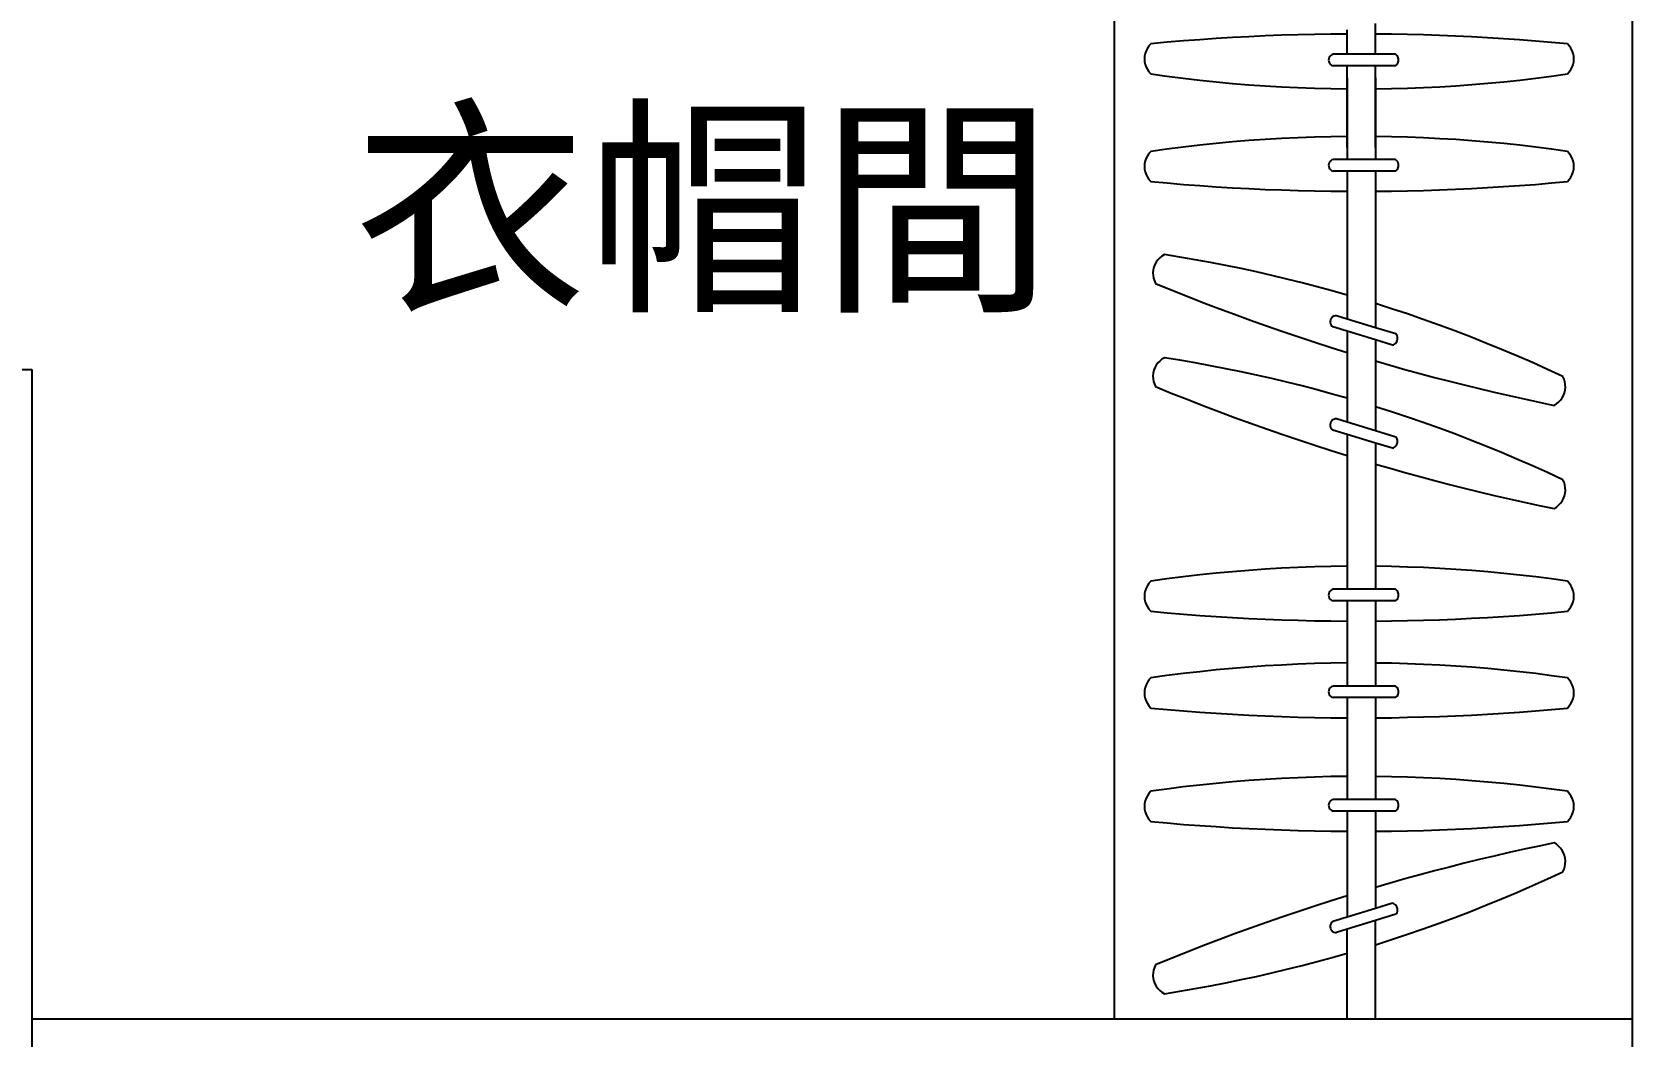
# Model space of a CAD drawing. Header units: centimetres. Extents: x 921 to 2601, y 2858 to 4336.
# Drawn here: x 1569.1 to 1756.5, y 3829.8 to 3947.4 of the extents above; entities that cross this region are included whole.
import ezdxf

# ---------------------------------------------------------------- set-up
doc = ezdxf.new("R2010")
doc.units = ezdxf.units.CM
doc.layers.add('文字', color=7, linetype='Continuous')
doc.layers.add('結構', color=7, linetype='Continuous')
doc.styles.get("Standard").update_dxf_attribs({"font": 'arial.ttf'})

msp = doc.modelspace()

# ---------------------------------------------------------------- linework, layer by layer
at = {"layer": '結構'}
for p, q in [((1756.52, 4029.08), (1756.52, 3831.77)), ((1695.89, 3996.01), (1695.89, 3831.77)), ((1726.48, 3947.15), (1726.48, 3948.4)), ((1703.99, 3946.34), (1702.07, 3946.18)), ((1705.9, 3946.48), (1703.99, 3946.34)), ((1707.82, 3946.61), (1705.9, 3946.48)), ((1709.73, 3946.73), (1707.82, 3946.61)), ((1711.65, 3946.83), (1709.73, 3946.73)), ((1713.57, 3946.92), (1711.65, 3946.83)), ((1715.49, 3947), (1713.57, 3946.92)), ((1717.41, 3947.06), (1715.49, 3947)), ((1719.33, 3947.1), (1717.41, 3947.06)), ((1721.25, 3947.13), (1719.33, 3947.1)), ((1723.17, 3947.15), (1721.25, 3947.13)), ((1723.17, 3947.15), (1723.17, 3947.63)), ((1723.17, 3944.79), (1723.17, 3947.15)), ((1726.48, 3944.79), (1726.48, 3947.15)), ((1728.35, 3947.13), (1726.48, 3947.15)), ((1730.23, 3947.09), (1728.35, 3947.13)), ((1732.11, 3947.05), (1730.23, 3947.09)), ((1733.98, 3946.98), (1732.11, 3947.05)), ((1735.86, 3946.91), (1733.98, 3946.98)), ((1737.73, 3946.82), (1735.86, 3946.91)), ((1739.61, 3946.72), (1737.73, 3946.82)), ((1741.48, 3946.6), (1739.61, 3946.72)), ((1743.36, 3946.47), (1741.48, 3946.6)), ((1745.23, 3946.33), (1743.36, 3946.47)), ((1747.1, 3946.17), (1745.23, 3946.33)), ((1699.44, 3944.56), (1699.42, 3944.24)), ((1699.5, 3944.88), (1699.44, 3944.56)), ((1699.61, 3945.19), (1699.5, 3944.88)), ((1699.76, 3945.49), (1699.61, 3945.19)), ((1699.94, 3945.76), (1699.76, 3945.49)), ((1700.16, 3946), (1699.94, 3945.76)), ((1702.07, 3946.18), (1700.16, 3946)), ((1721.14, 3944.53), (1721.06, 3944.4)), ((1721.24, 3944.64), (1721.14, 3944.53)), ((1721.37, 3944.73), (1721.24, 3944.64)), ((1721.51, 3944.79), (1721.37, 3944.73)), ((1723.17, 3944.79), (1721.51, 3944.79)), ((1726.48, 3944.79), (1723.17, 3944.79)), ((1728.81, 3944.79), (1726.48, 3944.79)), ((1728.91, 3944.7), (1728.81, 3944.79)), ((1729, 3944.6), (1728.91, 3944.7)), ((1729.08, 3944.49), (1729, 3944.6)), ((1729.13, 3944.37), (1729.08, 3944.49)), ((1748.97, 3946), (1747.1, 3946.17)), ((1749.18, 3945.76), (1748.97, 3946)), ((1749.37, 3945.49), (1749.18, 3945.76)), ((1749.52, 3945.19), (1749.37, 3945.49)), ((1749.62, 3944.88), (1749.52, 3945.19)), ((1749.69, 3944.56), (1749.62, 3944.88)), ((1749.71, 3944.24), (1749.69, 3944.56)), ((1699.42, 3944.24), (1699.44, 3943.91)), ((1699.44, 3943.91), (1699.5, 3943.59)), ((1699.5, 3943.59), (1699.61, 3943.28)), ((1699.61, 3943.28), (1699.76, 3942.98)), ((1699.76, 3942.98), (1699.94, 3942.71)), ((1699.94, 3942.71), (1700.16, 3942.47)), ((1721.01, 3944.26), (1720.99, 3944.1)), ((1720.99, 3944.1), (1721.01, 3943.95)), ((1721.06, 3944.4), (1721.01, 3944.26)), ((1721.01, 3943.95), (1721.06, 3943.8)), ((1721.06, 3943.8), (1721.14, 3943.67)), ((1721.14, 3943.67), (1721.24, 3943.56)), ((1721.24, 3943.56), (1721.37, 3943.47)), ((1721.37, 3943.47), (1721.51, 3943.42)), ((1723.17, 3943.42), (1721.51, 3943.42)), ((1723.17, 3940.73), (1723.17, 3943.42)), ((1726.48, 3943.42), (1723.17, 3943.42)), ((1728.81, 3943.42), (1726.48, 3943.42)), ((1726.48, 3940.73), (1726.48, 3943.42)), ((1728.81, 3943.42), (1728.91, 3943.5)), ((1728.91, 3943.5), (1729, 3943.6)), ((1729, 3943.6), (1729.08, 3943.72)), ((1729.08, 3943.72), (1729.13, 3943.84)), ((1729.16, 3944.24), (1729.13, 3944.37)), ((1729.13, 3943.84), (1729.16, 3943.97)), ((1729.17, 3944.1), (1729.16, 3944.24)), ((1729.16, 3943.97), (1729.17, 3944.1)), ((1748.97, 3942.47), (1749.18, 3942.71)), ((1749.18, 3942.71), (1749.37, 3942.98)), ((1749.37, 3942.98), (1749.52, 3943.28)), ((1749.52, 3943.28), (1749.62, 3943.59)), ((1749.62, 3943.59), (1749.69, 3943.91)), ((1749.69, 3943.91), (1749.71, 3944.24)), ((1700.16, 3942.47), (1702.06, 3942.2)), ((1702.06, 3942.2), (1703.97, 3941.96)), ((1703.97, 3941.96), (1705.89, 3941.74)), ((1705.89, 3941.74), (1707.8, 3941.54)), ((1707.8, 3941.54), (1709.72, 3941.36)), ((1709.72, 3941.36), (1711.63, 3941.21)), ((1711.63, 3941.21), (1713.55, 3941.07)), ((1713.55, 3941.07), (1715.48, 3940.96)), ((1715.48, 3940.96), (1717.4, 3940.87)), ((1717.4, 3940.87), (1719.32, 3940.8)), ((1719.32, 3940.8), (1721.25, 3940.75)), ((1721.25, 3940.75), (1723.17, 3940.73)), ((1723.17, 3942), (1723.17, 3935.15)), ((1723.17, 3933.87), (1723.17, 3940.73)), ((1726.48, 3942), (1726.48, 3935.14)), ((1726.48, 3940.73), (1728.36, 3940.76)), ((1726.48, 3933.87), (1726.48, 3940.73)), ((1728.36, 3940.76), (1730.24, 3940.81)), ((1730.24, 3940.81), (1732.12, 3940.89)), ((1732.12, 3940.89), (1734, 3940.98)), ((1734, 3940.98), (1735.87, 3941.09)), ((1735.87, 3941.09), (1737.75, 3941.23)), ((1737.75, 3941.23), (1739.63, 3941.38)), ((1739.63, 3941.38), (1741.5, 3941.56)), ((1741.5, 3941.56), (1743.37, 3941.76)), ((1743.37, 3941.76), (1745.24, 3941.97)), ((1745.24, 3941.97), (1747.1, 3942.21)), ((1747.1, 3942.21), (1748.97, 3942.47)), ((1721.25, 3935.12), (1719.32, 3935.07)), ((1723.17, 3935.15), (1721.25, 3935.12)), ((1723.17, 3935.15), (1723.17, 3932.45)), ((1728.36, 3935.11), (1726.48, 3935.14)), ((1726.48, 3935.14), (1726.48, 3932.45)), ((1730.24, 3935.06), (1728.36, 3935.11)), ((1700.16, 3933.4), (1699.94, 3933.16)), ((1702.06, 3933.67), (1700.16, 3933.4)), ((1703.97, 3933.91), (1702.06, 3933.67)), ((1705.89, 3934.13), (1703.97, 3933.91)), ((1707.8, 3934.33), (1705.89, 3934.13)), ((1709.72, 3934.51), (1707.8, 3934.33)), ((1711.63, 3934.66), (1709.72, 3934.51)), ((1713.55, 3934.8), (1711.63, 3934.66)), ((1715.48, 3934.91), (1713.55, 3934.8)), ((1717.4, 3935), (1715.48, 3934.91)), ((1719.32, 3935.07), (1717.4, 3935)), ((1732.12, 3934.99), (1730.24, 3935.06)), ((1734, 3934.89), (1732.12, 3934.99)), ((1735.87, 3934.78), (1734, 3934.89)), ((1737.75, 3934.64), (1735.87, 3934.78)), ((1739.63, 3934.49), (1737.75, 3934.64)), ((1741.5, 3934.31), (1739.63, 3934.49)), ((1743.37, 3934.12), (1741.5, 3934.31)), ((1745.24, 3933.9), (1743.37, 3934.12)), ((1747.1, 3933.66), (1745.24, 3933.9)), ((1748.97, 3933.4), (1747.1, 3933.66)), ((1749.18, 3933.16), (1748.97, 3933.4)), ((1699.44, 3931.96), (1699.42, 3931.64)), ((1699.42, 3931.64), (1699.44, 3931.31)), ((1699.5, 3932.29), (1699.44, 3931.96)), ((1699.61, 3932.6), (1699.5, 3932.29)), ((1699.76, 3932.89), (1699.61, 3932.6)), ((1699.94, 3933.16), (1699.76, 3932.89)), ((1721.01, 3931.92), (1720.99, 3931.77)), ((1720.99, 3931.77), (1721.01, 3931.62)), ((1721.06, 3932.07), (1721.01, 3931.92)), ((1721.01, 3931.62), (1721.06, 3931.47)), ((1721.14, 3932.2), (1721.06, 3932.07)), ((1721.06, 3931.47), (1721.14, 3931.34)), ((1721.24, 3932.31), (1721.14, 3932.2)), ((1721.14, 3931.34), (1721.24, 3931.23)), ((1721.37, 3932.4), (1721.24, 3932.31)), ((1721.51, 3932.45), (1721.37, 3932.4)), ((1723.17, 3932.45), (1721.51, 3932.45)), ((1726.48, 3932.45), (1723.17, 3932.45)), ((1728.81, 3932.45), (1726.48, 3932.45)), ((1728.91, 3932.37), (1728.81, 3932.45)), ((1729, 3932.27), (1728.91, 3932.37)), ((1729.08, 3932.16), (1729, 3932.27)), ((1729, 3931.27), (1729.08, 3931.38)), ((1729.13, 3932.03), (1729.08, 3932.16)), ((1729.08, 3931.38), (1729.13, 3931.51)), ((1729.16, 3931.9), (1729.13, 3932.03)), ((1729.13, 3931.51), (1729.16, 3931.64)), ((1729.17, 3931.77), (1729.16, 3931.9)), ((1729.16, 3931.64), (1729.17, 3931.77)), ((1749.37, 3932.89), (1749.18, 3933.16)), ((1749.52, 3932.6), (1749.37, 3932.89)), ((1749.62, 3932.29), (1749.52, 3932.6)), ((1749.69, 3931.96), (1749.62, 3932.29)), ((1749.71, 3931.64), (1749.69, 3931.96)), ((1749.69, 3931.31), (1749.71, 3931.64)), ((1699.44, 3931.31), (1699.5, 3930.99)), ((1699.5, 3930.99), (1699.61, 3930.68)), ((1699.61, 3930.68), (1699.76, 3930.39)), ((1699.76, 3930.39), (1699.94, 3930.11)), ((1699.94, 3930.11), (1700.16, 3929.87)), ((1700.16, 3929.87), (1702.07, 3929.7)), ((1702.07, 3929.7), (1703.99, 3929.54)), ((1703.99, 3929.54), (1705.9, 3929.39)), ((1721.24, 3931.23), (1721.37, 3931.14)), ((1721.37, 3931.14), (1721.51, 3931.09)), ((1723.17, 3931.09), (1721.51, 3931.09)), ((1723.17, 3931.09), (1723.17, 3928.72)), ((1726.48, 3931.09), (1723.17, 3931.09)), ((1726.48, 3931.09), (1726.48, 3928.72)), ((1728.81, 3931.09), (1726.48, 3931.09)), ((1728.81, 3931.09), (1728.91, 3931.17)), ((1728.91, 3931.17), (1729, 3931.27)), ((1743.36, 3929.4), (1745.23, 3929.54)), ((1745.23, 3929.54), (1747.1, 3929.7)), ((1747.1, 3929.7), (1748.97, 3929.87)), ((1748.97, 3929.87), (1749.18, 3930.11)), ((1749.18, 3930.11), (1749.37, 3930.39)), ((1749.37, 3930.39), (1749.52, 3930.68)), ((1749.52, 3930.68), (1749.62, 3930.99)), ((1749.62, 3930.99), (1749.69, 3931.31)), ((1705.9, 3929.39), (1707.82, 3929.26)), ((1707.82, 3929.26), (1709.73, 3929.14)), ((1709.73, 3929.14), (1711.65, 3929.04)), ((1711.65, 3929.04), (1713.57, 3928.95)), ((1713.57, 3928.95), (1715.49, 3928.88)), ((1715.49, 3928.88), (1717.41, 3928.82)), ((1717.41, 3928.82), (1719.33, 3928.77)), ((1719.33, 3928.77), (1721.25, 3928.74)), ((1721.25, 3928.74), (1723.17, 3928.72)), ((1723.17, 3928.72), (1723.17, 3928.24)), ((1723.17, 3928.24), (1723.17, 3927.47)), ((1726.48, 3928.72), (1728.35, 3928.74)), ((1726.48, 3928.72), (1726.48, 3928.24)), ((1726.48, 3928.24), (1726.48, 3927.47)), ((1728.35, 3928.74), (1730.23, 3928.78)), ((1730.23, 3928.78), (1732.11, 3928.83)), ((1732.11, 3928.83), (1733.98, 3928.89)), ((1733.98, 3928.89), (1735.86, 3928.96)), ((1735.86, 3928.96), (1737.73, 3929.05)), ((1737.73, 3929.05), (1739.61, 3929.15)), ((1739.61, 3929.15), (1741.48, 3929.27)), ((1741.48, 3929.27), (1743.36, 3929.4)), ((1723.17, 3927.47), (1723.17, 3916.56)), ((1726.48, 3927.47), (1726.48, 3915.56)), ((1700.65, 3920.14), (1700.53, 3919.83)), ((1700.8, 3920.43), (1700.65, 3920.14)), ((1700.99, 3920.69), (1700.8, 3920.43)), ((1701.22, 3920.93), (1700.99, 3920.69)), ((1701.47, 3921.13), (1701.22, 3920.93)), ((1701.75, 3921.3), (1701.47, 3921.13)), ((1703.56, 3921.01), (1701.75, 3921.3)), ((1705.36, 3920.7), (1703.56, 3921.01)), ((1707.16, 3920.38), (1705.36, 3920.7)), ((1708.96, 3920.03), (1707.16, 3920.38)), ((1700.45, 3919.51), (1700.42, 3919.19)), ((1700.42, 3919.19), (1700.43, 3918.86)), ((1700.43, 3918.86), (1700.49, 3918.54)), ((1700.53, 3919.83), (1700.45, 3919.51)), ((1700.49, 3918.54), (1700.58, 3918.22)), ((1700.58, 3918.22), (1700.72, 3917.92)), ((1710.75, 3919.66), (1708.96, 3920.03)), ((1712.54, 3919.27), (1710.75, 3919.66)), ((1714.32, 3918.87), (1712.54, 3919.27)), ((1716.1, 3918.44), (1714.32, 3918.87)), ((1717.88, 3918), (1716.1, 3918.44)), ((1700.72, 3917.92), (1702.56, 3917.17)), ((1702.56, 3917.17), (1704.41, 3916.43)), ((1704.41, 3916.43), (1706.26, 3915.71)), ((1719.65, 3917.54), (1717.88, 3918)), ((1721.41, 3917.06), (1719.65, 3917.54)), ((1723.17, 3916.56), (1721.41, 3917.06)), ((1723.17, 3916.56), (1723.17, 3913.75)), ((1706.26, 3915.71), (1708.12, 3915)), ((1708.12, 3915), (1709.98, 3914.31)), ((1728.35, 3914.97), (1726.48, 3915.56)), ((1726.48, 3915.56), (1726.48, 3912.74)), ((1730.21, 3914.35), (1728.35, 3914.97)), ((1709.98, 3914.31), (1711.85, 3913.63)), ((1711.85, 3913.63), (1713.73, 3912.96)), ((1713.73, 3912.96), (1715.61, 3912.31)), ((1721.2, 3913.64), (1721.17, 3913.49)), ((1721.17, 3913.49), (1721.17, 3913.34)), ((1721.17, 3913.34), (1721.21, 3913.19)), ((1721.26, 3913.79), (1721.2, 3913.64)), ((1721.21, 3913.19), (1721.28, 3913.05)), ((1721.35, 3913.91), (1721.26, 3913.79)), ((1721.28, 3913.05), (1721.38, 3912.93)), ((1721.46, 3914.01), (1721.35, 3913.91)), ((1721.38, 3912.93), (1721.5, 3912.84)), ((1721.6, 3914.09), (1721.46, 3914.01)), ((1723.17, 3912.32), (1721.5, 3912.84)), ((1721.74, 3914.13), (1721.6, 3914.09)), ((1721.9, 3914.14), (1721.74, 3914.13)), ((1723.17, 3913.75), (1721.9, 3914.14)), ((1726.48, 3912.74), (1723.17, 3913.75)), ((1728.87, 3912.01), (1726.48, 3912.74)), ((1732.07, 3913.71), (1730.21, 3914.35)), ((1733.92, 3913.05), (1732.07, 3913.71)), ((1735.76, 3912.37), (1733.92, 3913.05)), ((1715.61, 3912.31), (1717.49, 3911.67)), ((1717.49, 3911.67), (1719.38, 3911.05)), ((1719.38, 3911.05), (1721.27, 3910.44)), ((1723.17, 3912.32), (1723.17, 3909.85)), ((1726.48, 3911.31), (1723.17, 3912.32)), ((1726.48, 3911.31), (1726.48, 3908.85)), ((1728.47, 3910.7), (1726.48, 3911.31)), ((1728.47, 3910.7), (1728.6, 3910.75)), ((1728.6, 3910.75), (1728.71, 3910.82)), ((1728.71, 3910.82), (1728.81, 3910.91)), ((1728.81, 3910.91), (1728.9, 3911.01)), ((1728.95, 3911.9), (1728.87, 3912.01)), ((1728.9, 3911.01), (1728.97, 3911.12)), ((1729, 3911.78), (1728.95, 3911.9)), ((1728.97, 3911.12), (1729.02, 3911.25)), ((1729.04, 3911.65), (1729, 3911.78)), ((1729.02, 3911.25), (1729.05, 3911.38)), ((1729.06, 3911.51), (1729.04, 3911.65)), ((1729.05, 3911.38), (1729.06, 3911.51)), ((1737.6, 3911.67), (1735.76, 3912.37)), ((1739.42, 3910.94), (1737.6, 3911.67)), ((1741.24, 3910.2), (1739.42, 3910.94)), ((1701.22, 3908.84), (1700.99, 3908.61)), ((1701.47, 3909.05), (1701.22, 3908.84)), ((1701.75, 3909.22), (1701.47, 3909.05)), ((1703.56, 3908.93), (1701.75, 3909.22)), ((1705.36, 3908.62), (1703.56, 3908.93)), ((1721.27, 3910.44), (1723.17, 3909.85)), ((1723.17, 3909.85), (1723.17, 3904.47)), ((1726.48, 3908.85), (1728.2, 3908.35)), ((1726.48, 3908.85), (1726.48, 3903.48)), ((1743.05, 3909.44), (1741.24, 3910.2)), ((1744.85, 3908.65), (1743.05, 3909.44)), ((1565.83, 3907.83), (1569.13, 3907.83)), ((1569.13, 3907.83), (1569.13, 3831.77)), ((1700.45, 3907.43), (1700.42, 3907.1)), ((1700.42, 3907.1), (1700.43, 3906.77)), ((1700.53, 3907.75), (1700.45, 3907.43)), ((1700.65, 3908.05), (1700.53, 3907.75)), ((1700.8, 3908.34), (1700.65, 3908.05)), ((1700.99, 3908.61), (1700.8, 3908.34)), ((1707.16, 3908.29), (1705.36, 3908.62)), ((1708.96, 3907.94), (1707.16, 3908.29)), ((1710.75, 3907.58), (1708.96, 3907.94)), ((1712.54, 3907.19), (1710.75, 3907.58)), ((1714.32, 3906.78), (1712.54, 3907.19)), ((1728.2, 3908.35), (1729.93, 3907.86)), ((1729.93, 3907.86), (1731.66, 3907.38)), ((1731.66, 3907.38), (1733.4, 3906.92)), ((1746.64, 3907.84), (1744.85, 3908.65)), ((1748.43, 3907.02), (1746.64, 3907.84)), ((1748.56, 3906.72), (1748.43, 3907.02)), ((1700.43, 3906.77), (1700.49, 3906.45)), ((1700.49, 3906.45), (1700.58, 3906.14)), ((1700.58, 3906.14), (1700.72, 3905.84)), ((1700.72, 3905.84), (1702.56, 3905.09)), ((1716.1, 3906.36), (1714.32, 3906.78)), ((1717.88, 3905.92), (1716.1, 3906.36)), ((1719.65, 3905.45), (1717.88, 3905.92)), ((1721.41, 3904.97), (1719.65, 3905.45)), ((1733.4, 3906.92), (1735.14, 3906.47)), ((1735.14, 3906.47), (1736.88, 3906.03)), ((1736.88, 3906.03), (1738.62, 3905.6)), ((1738.62, 3905.6), (1740.37, 3905.18)), ((1740.37, 3905.18), (1742.12, 3904.78)), ((1748.5, 3904.8), (1748.62, 3905.11)), ((1748.66, 3906.41), (1748.56, 3906.72)), ((1748.62, 3905.11), (1748.69, 3905.43)), ((1748.71, 3906.08), (1748.66, 3906.41)), ((1748.69, 3905.43), (1748.72, 3905.76)), ((1748.72, 3905.76), (1748.71, 3906.08)), ((1702.56, 3905.09), (1704.41, 3904.35)), ((1704.41, 3904.35), (1706.26, 3903.63)), ((1706.26, 3903.63), (1708.12, 3902.92)), ((1723.17, 3904.47), (1721.41, 3904.97)), ((1723.17, 3904.47), (1723.17, 3901.67)), ((1728.35, 3902.88), (1726.48, 3903.48)), ((1726.48, 3903.48), (1726.48, 3900.66)), ((1742.12, 3904.78), (1743.88, 3904.39)), ((1743.88, 3904.39), (1745.63, 3904.01)), ((1745.63, 3904.01), (1747.39, 3903.64)), ((1747.39, 3903.64), (1747.67, 3903.81)), ((1747.67, 3903.81), (1747.93, 3904.01)), ((1747.93, 3904.01), (1748.15, 3904.25)), ((1748.15, 3904.25), (1748.34, 3904.52)), ((1748.34, 3904.52), (1748.5, 3904.8)), ((1708.12, 3902.92), (1709.98, 3902.22)), ((1709.98, 3902.22), (1711.85, 3901.54)), ((1711.85, 3901.54), (1713.73, 3900.88)), ((1721.2, 3901.56), (1721.17, 3901.41)), ((1721.17, 3901.41), (1721.17, 3901.25)), ((1721.26, 3901.7), (1721.2, 3901.56)), ((1721.35, 3901.83), (1721.26, 3901.7)), ((1721.46, 3901.93), (1721.35, 3901.83)), ((1721.6, 3902), (1721.46, 3901.93)), ((1721.74, 3902.05), (1721.6, 3902)), ((1721.9, 3902.06), (1721.74, 3902.05)), ((1723.17, 3901.67), (1721.9, 3902.06)), ((1726.48, 3900.66), (1723.17, 3901.67)), ((1730.21, 3902.26), (1728.35, 3902.88)), ((1732.07, 3901.63), (1730.21, 3902.26)), ((1733.92, 3900.97), (1732.07, 3901.63)), ((1713.73, 3900.88), (1715.61, 3900.22)), ((1715.61, 3900.22), (1717.49, 3899.59)), ((1717.49, 3899.59), (1719.38, 3898.96)), ((1721.17, 3901.25), (1721.21, 3901.1)), ((1721.21, 3901.1), (1721.28, 3900.97)), ((1721.28, 3900.97), (1721.38, 3900.85)), ((1721.38, 3900.85), (1721.5, 3900.75)), ((1723.17, 3900.24), (1721.5, 3900.75)), ((1723.17, 3900.24), (1723.17, 3897.76)), ((1726.48, 3899.23), (1723.17, 3900.24)), ((1728.87, 3899.93), (1726.48, 3900.66)), ((1728.95, 3899.81), (1728.87, 3899.93)), ((1729, 3899.69), (1728.95, 3899.81)), ((1729.04, 3899.56), (1729, 3899.69)), ((1729.06, 3899.43), (1729.04, 3899.56)), ((1735.76, 3900.29), (1733.92, 3900.97)), ((1737.6, 3899.58), (1735.76, 3900.29)), ((1739.42, 3898.86), (1737.6, 3899.58)), ((1719.38, 3898.96), (1721.27, 3898.36)), ((1721.27, 3898.36), (1723.17, 3897.76)), ((1723.17, 3897.76), (1723.17, 3884.79)), ((1726.48, 3899.23), (1726.48, 3896.77)), ((1728.47, 3898.62), (1726.48, 3899.23)), ((1728.47, 3898.62), (1728.6, 3898.67)), ((1728.6, 3898.67), (1728.71, 3898.74)), ((1728.71, 3898.74), (1728.81, 3898.82)), ((1728.81, 3898.82), (1728.9, 3898.92)), ((1728.9, 3898.92), (1728.97, 3899.04)), ((1728.97, 3899.04), (1729.02, 3899.16)), ((1729.02, 3899.16), (1729.05, 3899.3)), ((1729.05, 3899.3), (1729.06, 3899.43)), ((1741.24, 3898.12), (1739.42, 3898.86)), ((1743.05, 3897.35), (1741.24, 3898.12)), ((1726.48, 3896.77), (1728.2, 3896.27)), ((1726.48, 3896.77), (1726.48, 3884.79)), ((1728.2, 3896.27), (1729.93, 3895.78)), ((1729.93, 3895.78), (1731.66, 3895.3)), ((1744.85, 3896.57), (1743.05, 3897.35)), ((1746.64, 3895.76), (1744.85, 3896.57)), ((1748.43, 3894.93), (1746.64, 3895.76)), ((1731.66, 3895.3), (1733.4, 3894.84)), ((1733.4, 3894.84), (1735.14, 3894.38)), ((1735.14, 3894.38), (1736.88, 3893.94)), ((1736.88, 3893.94), (1738.62, 3893.51)), ((1748.56, 3894.64), (1748.43, 3894.93)), ((1748.66, 3894.32), (1748.56, 3894.64)), ((1748.71, 3894), (1748.66, 3894.32)), ((1748.72, 3893.67), (1748.71, 3894)), ((1738.62, 3893.51), (1740.37, 3893.1)), ((1740.37, 3893.1), (1742.12, 3892.69)), ((1742.12, 3892.69), (1743.88, 3892.3)), ((1743.88, 3892.3), (1745.63, 3891.92)), ((1747.93, 3891.93), (1748.15, 3892.17)), ((1748.15, 3892.17), (1748.34, 3892.43)), ((1748.34, 3892.43), (1748.5, 3892.72)), ((1748.5, 3892.72), (1748.62, 3893.03)), ((1748.62, 3893.03), (1748.69, 3893.35)), ((1748.69, 3893.35), (1748.72, 3893.67)), ((1745.63, 3891.92), (1747.39, 3891.55)), ((1747.39, 3891.55), (1747.67, 3891.72)), ((1747.67, 3891.72), (1747.93, 3891.93)), ((1715.48, 3884.55), (1713.55, 3884.44)), ((1717.4, 3884.65), (1715.48, 3884.55)), ((1719.32, 3884.72), (1717.4, 3884.65)), ((1721.25, 3884.76), (1719.32, 3884.72)), ((1723.17, 3884.79), (1721.25, 3884.76)), ((1723.17, 3884.79), (1723.17, 3882.1)), ((1728.36, 3884.75), (1726.48, 3884.79)), ((1726.48, 3884.79), (1726.48, 3882.1)), ((1730.24, 3884.7), (1728.36, 3884.75)), ((1732.12, 3884.63), (1730.24, 3884.7)), ((1734, 3884.54), (1732.12, 3884.63)), ((1735.87, 3884.42), (1734, 3884.54)), ((1699.94, 3882.8), (1699.76, 3882.53)), ((1700.16, 3883.05), (1699.94, 3882.8)), ((1702.06, 3883.31), (1700.16, 3883.05)), ((1703.97, 3883.55), (1702.06, 3883.31)), ((1705.89, 3883.77), (1703.97, 3883.55)), ((1707.8, 3883.97), (1705.89, 3883.77)), ((1709.72, 3884.15), (1707.8, 3883.97)), ((1711.63, 3884.31), (1709.72, 3884.15)), ((1713.55, 3884.44), (1711.63, 3884.31)), ((1737.75, 3884.29), (1735.87, 3884.42)), ((1739.63, 3884.13), (1737.75, 3884.29)), ((1741.5, 3883.96), (1739.63, 3884.13)), ((1743.37, 3883.76), (1741.5, 3883.96)), ((1745.24, 3883.54), (1743.37, 3883.76)), ((1747.1, 3883.31), (1745.24, 3883.54)), ((1748.97, 3883.05), (1747.1, 3883.31)), ((1749.18, 3882.8), (1748.97, 3883.05)), ((1749.37, 3882.53), (1749.18, 3882.8)), ((1699.44, 3881.61), (1699.42, 3881.28)), ((1699.42, 3881.28), (1699.44, 3880.95)), ((1699.5, 3881.93), (1699.44, 3881.61)), ((1699.44, 3880.95), (1699.5, 3880.63)), ((1699.61, 3882.24), (1699.5, 3881.93)), ((1699.76, 3882.53), (1699.61, 3882.24)), ((1721.01, 3881.57), (1720.99, 3881.41)), ((1720.99, 3881.41), (1721.01, 3881.26)), ((1721.06, 3881.71), (1721.01, 3881.57)), ((1721.01, 3881.26), (1721.06, 3881.11)), ((1721.14, 3881.84), (1721.06, 3881.71)), ((1721.06, 3881.11), (1721.14, 3880.98)), ((1721.24, 3881.96), (1721.14, 3881.84)), ((1721.14, 3880.98), (1721.24, 3880.87)), ((1721.37, 3882.04), (1721.24, 3881.96)), ((1721.24, 3880.87), (1721.37, 3880.79)), ((1721.51, 3882.1), (1721.37, 3882.04)), ((1721.37, 3880.79), (1721.51, 3880.73)), ((1723.17, 3882.1), (1721.51, 3882.1)), ((1726.48, 3882.1), (1723.17, 3882.1)), ((1728.81, 3882.1), (1726.48, 3882.1)), ((1728.91, 3882.01), (1728.81, 3882.1)), ((1728.81, 3880.73), (1728.91, 3880.81)), ((1729, 3881.91), (1728.91, 3882.01)), ((1728.91, 3880.81), (1729, 3880.91)), ((1729.08, 3881.8), (1729, 3881.91)), ((1729, 3880.91), (1729.08, 3881.03)), ((1729.13, 3881.68), (1729.08, 3881.8)), ((1729.08, 3881.03), (1729.13, 3881.15)), ((1729.16, 3881.55), (1729.13, 3881.68)), ((1729.13, 3881.15), (1729.16, 3881.28)), ((1729.17, 3881.41), (1729.16, 3881.55)), ((1729.16, 3881.28), (1729.17, 3881.41)), ((1749.52, 3882.24), (1749.37, 3882.53)), ((1749.62, 3881.93), (1749.52, 3882.24)), ((1749.69, 3881.61), (1749.62, 3881.93)), ((1749.62, 3880.63), (1749.69, 3880.95)), ((1749.71, 3881.28), (1749.69, 3881.61)), ((1749.69, 3880.95), (1749.71, 3881.28)), ((1699.5, 3880.63), (1699.61, 3880.32)), ((1699.61, 3880.32), (1699.76, 3880.03)), ((1699.76, 3880.03), (1699.94, 3879.76)), ((1699.94, 3879.76), (1700.16, 3879.51)), ((1700.16, 3879.51), (1702.07, 3879.34)), ((1702.07, 3879.34), (1703.99, 3879.18)), ((1703.99, 3879.18), (1705.9, 3879.03)), ((1705.9, 3879.03), (1707.82, 3878.9)), ((1707.82, 3878.9), (1709.73, 3878.79)), ((1723.17, 3880.73), (1721.51, 3880.73)), ((1723.17, 3880.73), (1723.17, 3878.36)), ((1726.48, 3880.73), (1723.17, 3880.73)), ((1726.48, 3880.73), (1726.48, 3878.37)), ((1728.81, 3880.73), (1726.48, 3880.73)), ((1739.61, 3878.8), (1741.48, 3878.91)), ((1741.48, 3878.91), (1743.36, 3879.04)), ((1743.36, 3879.04), (1745.23, 3879.19)), ((1745.23, 3879.19), (1747.1, 3879.34)), ((1747.1, 3879.34), (1748.97, 3879.51)), ((1748.97, 3879.51), (1749.18, 3879.76)), ((1749.18, 3879.76), (1749.37, 3880.03)), ((1749.37, 3880.03), (1749.52, 3880.32)), ((1749.52, 3880.32), (1749.62, 3880.63)), ((1709.73, 3878.79), (1711.65, 3878.68)), ((1711.65, 3878.68), (1713.57, 3878.59)), ((1713.57, 3878.59), (1715.49, 3878.52)), ((1715.49, 3878.52), (1717.41, 3878.46)), ((1717.41, 3878.46), (1719.33, 3878.41)), ((1719.33, 3878.41), (1721.25, 3878.38)), ((1721.25, 3878.38), (1723.17, 3878.36)), ((1723.17, 3878.36), (1723.17, 3873.46)), ((1726.48, 3878.37), (1728.35, 3878.39)), ((1726.48, 3878.37), (1726.48, 3873.45)), ((1728.35, 3878.39), (1730.23, 3878.42)), ((1730.23, 3878.42), (1732.11, 3878.47)), ((1732.11, 3878.47), (1733.98, 3878.53)), ((1733.98, 3878.53), (1735.86, 3878.61)), ((1735.86, 3878.61), (1737.73, 3878.7)), ((1737.73, 3878.7), (1739.61, 3878.8)), ((1717.4, 3873.31), (1715.48, 3873.22)), ((1719.32, 3873.38), (1717.4, 3873.31)), ((1721.25, 3873.43), (1719.32, 3873.38)), ((1723.17, 3873.46), (1721.25, 3873.43)), ((1723.17, 3873.46), (1723.17, 3872.78)), ((1728.36, 3873.42), (1726.48, 3873.45)), ((1726.48, 3873.45), (1726.48, 3872.78)), ((1730.24, 3873.37), (1728.36, 3873.42)), ((1732.12, 3873.29), (1730.24, 3873.37)), ((1734, 3873.2), (1732.12, 3873.29)), ((1699.94, 3871.47), (1699.76, 3871.2)), ((1700.16, 3871.71), (1699.94, 3871.47)), ((1702.06, 3871.98), (1700.16, 3871.71)), ((1703.97, 3872.22), (1702.06, 3871.98)), ((1705.89, 3872.44), (1703.97, 3872.22)), ((1707.8, 3872.64), (1705.89, 3872.44)), ((1709.72, 3872.82), (1707.8, 3872.64)), ((1711.63, 3872.97), (1709.72, 3872.82)), ((1713.55, 3873.11), (1711.63, 3872.97)), ((1715.48, 3873.22), (1713.55, 3873.11)), ((1723.17, 3872.78), (1723.17, 3870.76)), ((1726.48, 3872.78), (1726.48, 3870.76)), ((1735.87, 3873.09), (1734, 3873.2)), ((1737.75, 3872.95), (1735.87, 3873.09)), ((1739.63, 3872.8), (1737.75, 3872.95)), ((1741.5, 3872.62), (1739.63, 3872.8)), ((1743.37, 3872.43), (1741.5, 3872.62)), ((1745.24, 3872.21), (1743.37, 3872.43)), ((1747.1, 3871.97), (1745.24, 3872.21)), ((1748.97, 3871.71), (1747.1, 3871.97)), ((1749.18, 3871.47), (1748.97, 3871.71)), ((1749.37, 3871.2), (1749.18, 3871.47)), ((1699.44, 3870.27), (1699.42, 3869.95)), ((1699.42, 3869.95), (1699.44, 3869.62)), ((1699.5, 3870.59), (1699.44, 3870.27)), ((1699.44, 3869.62), (1699.5, 3869.3)), ((1699.61, 3870.9), (1699.5, 3870.59)), ((1699.76, 3871.2), (1699.61, 3870.9)), ((1721.01, 3870.23), (1720.99, 3870.08)), ((1720.99, 3870.08), (1721.01, 3869.93)), ((1721.06, 3870.38), (1721.01, 3870.23)), ((1721.01, 3869.93), (1721.06, 3869.78)), ((1721.14, 3870.51), (1721.06, 3870.38)), ((1721.06, 3869.78), (1721.14, 3869.65)), ((1721.24, 3870.62), (1721.14, 3870.51)), ((1721.14, 3869.65), (1721.24, 3869.54)), ((1721.37, 3870.71), (1721.24, 3870.62)), ((1721.24, 3869.54), (1721.37, 3869.45)), ((1721.51, 3870.76), (1721.37, 3870.71)), ((1723.17, 3870.76), (1721.51, 3870.76)), ((1726.48, 3870.76), (1723.17, 3870.76)), ((1728.81, 3870.76), (1726.48, 3870.76)), ((1728.91, 3870.68), (1728.81, 3870.76)), ((1729, 3870.58), (1728.91, 3870.68)), ((1728.91, 3869.48), (1729, 3869.58)), ((1729.08, 3870.47), (1729, 3870.58)), ((1729, 3869.58), (1729.08, 3869.69)), ((1729.13, 3870.34), (1729.08, 3870.47)), ((1729.08, 3869.69), (1729.13, 3869.82)), ((1729.16, 3870.21), (1729.13, 3870.34)), ((1729.13, 3869.82), (1729.16, 3869.95)), ((1729.17, 3870.08), (1729.16, 3870.21)), ((1729.16, 3869.95), (1729.17, 3870.08)), ((1749.52, 3870.9), (1749.37, 3871.2)), ((1749.62, 3870.59), (1749.52, 3870.9)), ((1749.69, 3870.27), (1749.62, 3870.59)), ((1749.62, 3869.3), (1749.69, 3869.62)), ((1749.71, 3869.95), (1749.69, 3870.27)), ((1749.69, 3869.62), (1749.71, 3869.95)), ((1699.5, 3869.3), (1699.61, 3868.99)), ((1699.61, 3868.99), (1699.76, 3868.7)), ((1699.76, 3868.7), (1699.94, 3868.42)), ((1699.94, 3868.42), (1700.16, 3868.18)), ((1700.16, 3868.18), (1702.07, 3868)), ((1702.07, 3868), (1703.99, 3867.85)), ((1703.99, 3867.85), (1705.9, 3867.7)), ((1705.9, 3867.7), (1707.82, 3867.57)), ((1721.37, 3869.45), (1721.51, 3869.4)), ((1723.17, 3869.4), (1721.51, 3869.4)), ((1723.17, 3869.4), (1723.17, 3867.03)), ((1726.48, 3869.4), (1723.17, 3869.4)), ((1726.48, 3869.4), (1726.48, 3867.03)), ((1728.81, 3869.4), (1726.48, 3869.4)), ((1728.81, 3869.4), (1728.91, 3869.48)), ((1741.48, 3867.58), (1743.36, 3867.71)), ((1743.36, 3867.71), (1745.23, 3867.85)), ((1745.23, 3867.85), (1747.1, 3868.01)), ((1747.1, 3868.01), (1748.97, 3868.18)), ((1748.97, 3868.18), (1749.18, 3868.42)), ((1749.18, 3868.42), (1749.37, 3868.7)), ((1749.37, 3868.7), (1749.52, 3868.99)), ((1749.52, 3868.99), (1749.62, 3869.3)), ((1707.82, 3867.57), (1709.73, 3867.45)), ((1709.73, 3867.45), (1711.65, 3867.35)), ((1711.65, 3867.35), (1713.57, 3867.26)), ((1713.57, 3867.26), (1715.49, 3867.18)), ((1715.49, 3867.18), (1717.41, 3867.12)), ((1717.41, 3867.12), (1719.33, 3867.08)), ((1719.33, 3867.08), (1721.25, 3867.05)), ((1721.25, 3867.05), (1723.17, 3867.03)), ((1723.17, 3867.03), (1723.17, 3860.16)), ((1726.48, 3867.03), (1728.35, 3867.05)), ((1726.48, 3867.03), (1726.48, 3860.16)), ((1728.35, 3867.05), (1730.23, 3867.09)), ((1730.23, 3867.09), (1732.11, 3867.14)), ((1732.11, 3867.14), (1733.98, 3867.2)), ((1733.98, 3867.2), (1735.86, 3867.27)), ((1735.86, 3867.27), (1737.73, 3867.36)), ((1737.73, 3867.36), (1739.61, 3867.46)), ((1739.61, 3867.46), (1741.48, 3867.58)), ((1721.25, 3860.14), (1719.32, 3860.09)), ((1723.17, 3860.16), (1721.25, 3860.14)), ((1723.17, 3860.16), (1723.17, 3857.47)), ((1728.36, 3860.13), (1726.48, 3860.16)), ((1726.48, 3860.16), (1726.48, 3857.47)), ((1730.24, 3860.07), (1728.36, 3860.13)), ((1700.16, 3858.42), (1699.94, 3858.18)), ((1702.06, 3858.68), (1700.16, 3858.42)), ((1703.97, 3858.93), (1702.06, 3858.68)), ((1705.89, 3859.15), (1703.97, 3858.93)), ((1707.8, 3859.35), (1705.89, 3859.15)), ((1709.72, 3859.52), (1707.8, 3859.35)), ((1711.63, 3859.68), (1709.72, 3859.52)), ((1713.55, 3859.81), (1711.63, 3859.68)), ((1715.48, 3859.93), (1713.55, 3859.81)), ((1717.4, 3860.02), (1715.48, 3859.93)), ((1719.32, 3860.09), (1717.4, 3860.02)), ((1732.12, 3860), (1730.24, 3860.07)), ((1734, 3859.91), (1732.12, 3860)), ((1735.87, 3859.79), (1734, 3859.91)), ((1737.75, 3859.66), (1735.87, 3859.79)), ((1739.63, 3859.51), (1737.75, 3859.66)), ((1741.5, 3859.33), (1739.63, 3859.51)), ((1743.37, 3859.13), (1741.5, 3859.33)), ((1745.24, 3858.92), (1743.37, 3859.13)), ((1747.1, 3858.68), (1745.24, 3858.92)), ((1748.97, 3858.42), (1747.1, 3858.68)), ((1749.18, 3858.18), (1748.97, 3858.42)), ((1699.44, 3856.98), (1699.42, 3856.65)), ((1699.42, 3856.65), (1699.44, 3856.33)), ((1699.5, 3857.3), (1699.44, 3856.98)), ((1699.61, 3857.61), (1699.5, 3857.3)), ((1699.76, 3857.91), (1699.61, 3857.61)), ((1699.94, 3858.18), (1699.76, 3857.91)), ((1721.01, 3856.94), (1720.99, 3856.79)), ((1720.99, 3856.79), (1721.01, 3856.63)), ((1721.06, 3857.09), (1721.01, 3856.94)), ((1721.01, 3856.63), (1721.06, 3856.49)), ((1721.14, 3857.22), (1721.06, 3857.09)), ((1721.06, 3856.49), (1721.14, 3856.36)), ((1721.24, 3857.33), (1721.14, 3857.22)), ((1721.37, 3857.41), (1721.24, 3857.33)), ((1721.51, 3857.47), (1721.37, 3857.41)), ((1723.17, 3857.47), (1721.51, 3857.47)), ((1726.48, 3857.47), (1723.17, 3857.47)), ((1728.81, 3857.47), (1726.48, 3857.47)), ((1728.91, 3857.39), (1728.81, 3857.47)), ((1729, 3857.29), (1728.91, 3857.39)), ((1729.08, 3857.17), (1729, 3857.29)), ((1729, 3856.29), (1729.08, 3856.4)), ((1729.13, 3857.05), (1729.08, 3857.17)), ((1729.08, 3856.4), (1729.13, 3856.52)), ((1729.16, 3856.92), (1729.13, 3857.05)), ((1729.13, 3856.52), (1729.16, 3856.65)), ((1729.17, 3856.79), (1729.16, 3856.92)), ((1729.16, 3856.65), (1729.17, 3856.79)), ((1749.37, 3857.91), (1749.18, 3858.18)), ((1749.52, 3857.61), (1749.37, 3857.91)), ((1749.62, 3857.3), (1749.52, 3857.61)), ((1749.69, 3856.98), (1749.62, 3857.3)), ((1749.71, 3856.65), (1749.69, 3856.98)), ((1749.69, 3856.33), (1749.71, 3856.65)), ((1699.44, 3856.33), (1699.5, 3856.01)), ((1699.5, 3856.01), (1699.61, 3855.7)), ((1699.61, 3855.7), (1699.76, 3855.4)), ((1699.76, 3855.4), (1699.94, 3855.13)), ((1699.94, 3855.13), (1700.16, 3854.89)), ((1700.16, 3854.89), (1702.07, 3854.71)), ((1702.07, 3854.71), (1703.99, 3854.55)), ((1703.99, 3854.55), (1705.9, 3854.41)), ((1721.14, 3856.36), (1721.24, 3856.24)), ((1721.24, 3856.24), (1721.37, 3856.16)), ((1721.37, 3856.16), (1721.51, 3856.1)), ((1723.17, 3856.1), (1721.51, 3856.1)), ((1723.17, 3856.1), (1723.17, 3853.74)), ((1726.48, 3856.1), (1723.17, 3856.1)), ((1726.48, 3856.1), (1726.48, 3853.74)), ((1728.81, 3856.1), (1726.48, 3856.1)), ((1728.81, 3856.1), (1728.91, 3856.19)), ((1728.91, 3856.19), (1729, 3856.29)), ((1743.36, 3854.42), (1745.23, 3854.56)), ((1745.23, 3854.56), (1747.1, 3854.72)), ((1747.1, 3854.72), (1748.97, 3854.89)), ((1748.97, 3854.89), (1749.18, 3855.13)), ((1749.18, 3855.13), (1749.37, 3855.4)), ((1749.37, 3855.4), (1749.52, 3855.7)), ((1749.52, 3855.7), (1749.62, 3856.01)), ((1749.62, 3856.01), (1749.69, 3856.33)), ((1705.9, 3854.41), (1707.82, 3854.28)), ((1707.82, 3854.28), (1709.73, 3854.16)), ((1709.73, 3854.16), (1711.65, 3854.06)), ((1711.65, 3854.06), (1713.57, 3853.97)), ((1713.57, 3853.97), (1715.49, 3853.89)), ((1715.49, 3853.89), (1717.41, 3853.83)), ((1717.41, 3853.83), (1719.33, 3853.79)), ((1719.33, 3853.79), (1721.25, 3853.75)), ((1721.25, 3853.75), (1723.17, 3853.74)), ((1723.17, 3853.74), (1723.17, 3846.17)), ((1726.48, 3853.74), (1728.35, 3853.76)), ((1726.48, 3853.74), (1726.48, 3847.17)), ((1728.35, 3853.76), (1730.23, 3853.8)), ((1730.23, 3853.8), (1732.11, 3853.84)), ((1732.11, 3853.84), (1733.98, 3853.9)), ((1733.98, 3853.9), (1735.86, 3853.98)), ((1735.86, 3853.98), (1737.73, 3854.07)), ((1737.73, 3854.07), (1739.61, 3854.17)), ((1739.61, 3854.17), (1741.48, 3854.29)), ((1741.48, 3854.29), (1743.36, 3854.42)), ((1740.37, 3850.83), (1738.62, 3850.42)), ((1742.12, 3851.24), (1740.37, 3850.83)), ((1743.88, 3851.63), (1742.12, 3851.24)), ((1745.63, 3852.01), (1743.88, 3851.63)), ((1747.39, 3852.38), (1745.63, 3852.01)), ((1747.67, 3852.21), (1747.39, 3852.38)), ((1747.93, 3852), (1747.67, 3852.21)), ((1748.15, 3851.76), (1747.93, 3852)), ((1748.34, 3851.5), (1748.15, 3851.76)), ((1748.5, 3851.21), (1748.34, 3851.5)), ((1748.62, 3850.9), (1748.5, 3851.21)), ((1748.69, 3850.59), (1748.62, 3850.9)), ((1733.4, 3849.1), (1731.66, 3848.63)), ((1735.14, 3849.55), (1733.4, 3849.1)), ((1736.88, 3849.99), (1735.14, 3849.55)), ((1738.62, 3850.42), (1736.88, 3849.99)), ((1746.64, 3848.17), (1748.43, 3849)), ((1748.43, 3849), (1748.56, 3849.3)), ((1748.56, 3849.3), (1748.66, 3849.61)), ((1748.66, 3849.61), (1748.71, 3849.93)), ((1748.72, 3850.26), (1748.69, 3850.59)), ((1748.71, 3849.93), (1748.72, 3850.26)), ((1728.2, 3847.67), (1726.48, 3847.17)), ((1726.48, 3847.17), (1726.48, 3844.7)), ((1729.93, 3848.16), (1728.2, 3847.67)), ((1731.66, 3848.63), (1729.93, 3848.16)), ((1743.05, 3846.58), (1744.85, 3847.37)), ((1744.85, 3847.37), (1746.64, 3848.17)), ((1721.27, 3845.58), (1719.38, 3844.97)), ((1723.17, 3846.17), (1721.27, 3845.58)), ((1723.17, 3846.17), (1723.17, 3843.69)), ((1728.47, 3845.31), (1726.48, 3844.7)), ((1728.6, 3845.27), (1728.47, 3845.31)), ((1728.71, 3845.2), (1728.6, 3845.27)), ((1728.81, 3845.11), (1728.71, 3845.2)), ((1739.42, 3845.07), (1741.24, 3845.82)), ((1741.24, 3845.82), (1743.05, 3846.58)), ((1715.61, 3843.71), (1713.73, 3843.06)), ((1717.49, 3844.34), (1715.61, 3843.71)), ((1719.38, 3844.97), (1717.49, 3844.34)), ((1723.17, 3843.69), (1721.5, 3843.18)), ((1726.48, 3844.7), (1723.17, 3843.69)), ((1726.48, 3843.27), (1723.17, 3842.26)), ((1728.87, 3844.01), (1726.48, 3843.27)), ((1726.48, 3843.08), (1726.48, 3843.27)), ((1728.9, 3845.01), (1728.81, 3845.11)), ((1728.87, 3844.01), (1728.95, 3844.12)), ((1728.97, 3844.89), (1728.9, 3845.01)), ((1728.95, 3844.12), (1729, 3844.24)), ((1729.02, 3844.77), (1728.97, 3844.89)), ((1729, 3844.24), (1729.04, 3844.37)), ((1729.05, 3844.64), (1729.02, 3844.77)), ((1729.04, 3844.37), (1729.06, 3844.5)), ((1729.06, 3844.5), (1729.05, 3844.64)), ((1733.92, 3842.97), (1735.76, 3843.65)), ((1735.76, 3843.65), (1737.6, 3844.35)), ((1737.6, 3844.35), (1739.42, 3845.07)), ((1709.98, 3841.71), (1708.12, 3841.01)), ((1711.85, 3842.39), (1709.98, 3841.71)), ((1713.73, 3843.06), (1711.85, 3842.39)), ((1721.21, 3842.83), (1721.17, 3842.68)), ((1721.17, 3842.68), (1721.17, 3842.52)), ((1721.17, 3842.52), (1721.2, 3842.37)), ((1721.2, 3842.37), (1721.26, 3842.23)), ((1721.28, 3842.96), (1721.21, 3842.83)), ((1721.26, 3842.23), (1721.35, 3842.11)), ((1721.38, 3843.08), (1721.28, 3842.96)), ((1721.35, 3842.11), (1721.46, 3842)), ((1721.5, 3843.18), (1721.38, 3843.08)), ((1721.46, 3842), (1721.6, 3841.93)), ((1721.6, 3841.93), (1721.74, 3841.88)), ((1721.74, 3841.88), (1721.9, 3841.87)), ((1723.17, 3842.26), (1721.9, 3841.87)), ((1723.17, 3839.46), (1723.17, 3842.26)), ((1726.48, 3840.45), (1726.48, 3843.08)), ((1728.35, 3841.05), (1730.21, 3841.67)), ((1730.21, 3841.67), (1732.07, 3842.31)), ((1732.07, 3842.31), (1733.92, 3842.97)), ((1704.41, 3839.58), (1702.56, 3838.84)), ((1706.26, 3840.3), (1704.41, 3839.58)), ((1708.12, 3841.01), (1706.26, 3840.3)), ((1726.48, 3840.45), (1728.35, 3841.05)), ((1726.48, 3831.77), (1726.48, 3840.45)), ((1700.58, 3837.79), (1700.49, 3837.48)), ((1700.72, 3838.09), (1700.58, 3837.79)), ((1702.56, 3838.84), (1700.72, 3838.09)), ((1716.1, 3837.57), (1717.88, 3838.02)), ((1717.88, 3838.02), (1719.65, 3838.48)), ((1719.65, 3838.48), (1721.41, 3838.96)), ((1721.41, 3838.96), (1723.17, 3839.46)), ((1723.17, 3831.77), (1723.17, 3839.46)), ((1700.43, 3837.16), (1700.42, 3836.83)), ((1700.42, 3836.83), (1700.45, 3836.5)), ((1700.49, 3837.48), (1700.43, 3837.16)), ((1700.45, 3836.5), (1700.53, 3836.18)), ((1700.53, 3836.18), (1700.65, 3835.88)), ((1700.65, 3835.88), (1700.8, 3835.59)), ((1707.16, 3835.64), (1708.96, 3835.99)), ((1708.96, 3835.99), (1710.75, 3836.36)), ((1710.75, 3836.36), (1712.54, 3836.74)), ((1712.54, 3836.74), (1714.32, 3837.15)), ((1714.32, 3837.15), (1716.1, 3837.57)), ((1700.8, 3835.59), (1700.99, 3835.32)), ((1700.99, 3835.32), (1701.22, 3835.09)), ((1701.22, 3835.09), (1701.47, 3834.88)), ((1701.47, 3834.88), (1701.75, 3834.71)), ((1701.75, 3834.71), (1703.56, 3835)), ((1703.56, 3835), (1705.36, 3835.31)), ((1705.36, 3835.31), (1707.16, 3835.64)), ((1569.13, 3831.77), (1695.89, 3831.77)), ((1569.13, 3831.77), (1569.13, 3802.05)), ((1695.89, 3831.77), (1756.52, 3831.77)), ((1756.52, 3831.77), (1756.52, 3802.05))]:
    msp.add_line(p, q, dxfattribs=at)

# ---------------------------------------------------------------- texts
at = {"layer": '文字'}
msp.add_text('衣帽間', height=20, dxfattribs=at).set_placement((1606.84, 3916.72))

doc.saveas('drawing.dxf')
